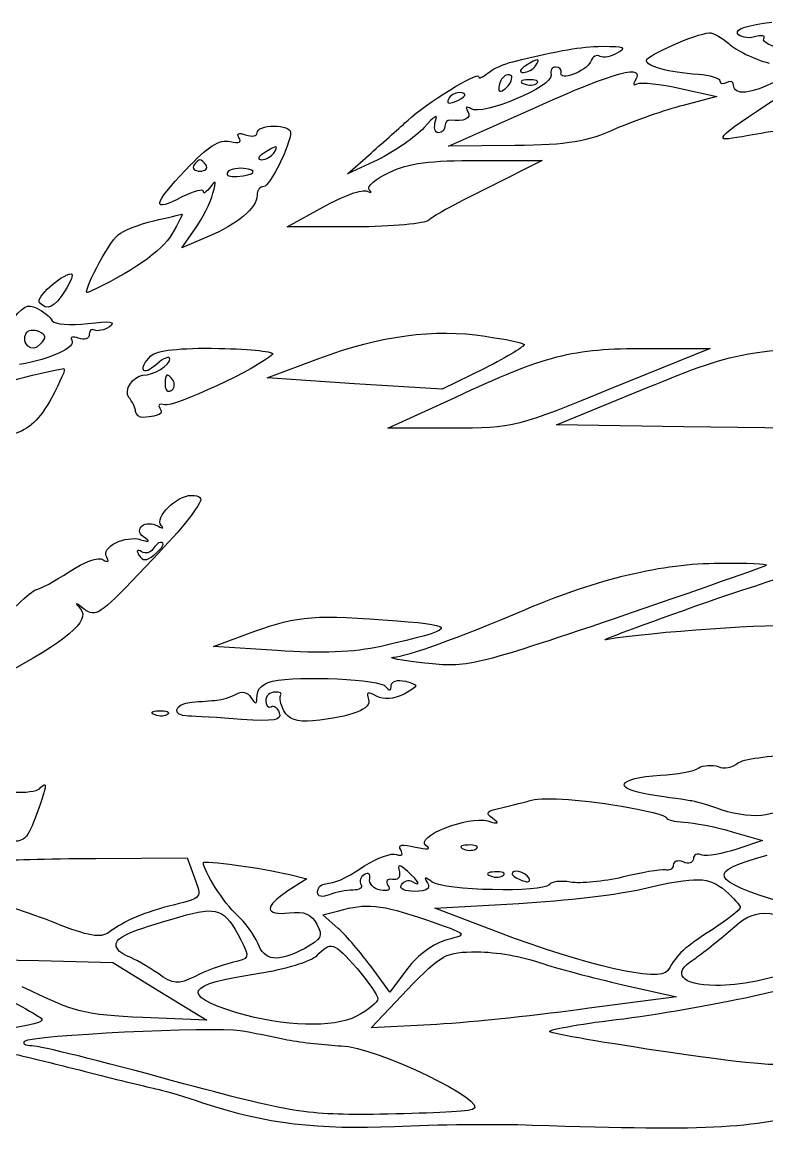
# Model space of a CAD drawing. Header units: millimetres. Extents: x -155 to 147, y 18 to 278.
# Drawn here: x -20.4 to 14.8, y 23.9 to 76.2 of the extents above; entities that cross this region are included whole.
import ezdxf

# ---------------------------------------------------------------- set-up
doc = ezdxf.new("R2010")
doc.units = ezdxf.units.MM
doc.layers.get('0').update_dxf_attribs({"linetype": 'CONTINUOUS'})

msp = doc.modelspace()

# ---------------------------------------------------------------- linework, layer by layer
for p, q in [((10.716, 73.1), (12.431, 72.719)), ((12.431, 72.719), (10.843, 72.306)), ((-0.269, 70.369), (3.858, 72.211)), ((2.874, 70.401), (-0.269, 70.369)), ((-5.032, 69.068), (-3.92, 70.052)), ((-3.603, 69.734), (-5.032, 69.068)), ((1.16, 69.703), (4.176, 69.703)), ((4.176, 69.703), (1.668, 68.433)), ((-7.889, 66.559), (-6.175, 67.512)), ((-12.874, 65.575), (-12.239, 66.464)), ((-4.682, 66.559), (-7.889, 66.559)), ((-11.667, 66.083), (-12.874, 65.575)), ((12.113, 60.813), (7.51, 58.939)), ((9.097, 60.813), (12.113, 60.813)), ((-8.842, 59.416), (-6.397, 60.336)), ((1.445, 59.86), (-0.555, 58.876)), ((-4.714, 59.13), (-8.842, 59.416)), ((-0.555, 58.876), (-4.714, 59.13)), ((4.843, 57.193), (9.097, 58.939)), ((-3.127, 57.034), (0.048, 58.495)), ((-0.11, 57.034), (-3.127, 57.034)), ((10.875, 57.098), (4.843, 57.193)), ((16.939, 57.034), (10.875, 57.098)), ((-11.382, 46.716), (-9.477, 47.414)), ((-8.365, 46.525), (-11.382, 46.716)), ((13.161, 37.953), (14.59, 37.54)), ((14.59, 37.54), (13.383, 37.127)), ((-16.938, 36.683), (-12.62, 36.714)), ((-12.62, 36.714), (-12.271, 35.762)), ((-6.968, 35.73), (-7.857, 35.159)), ((-7.762, 35.921), (-6.968, 35.73)), ((-0.904, 34.333), (3.065, 34.555)), ((-6.206, 34.016), (-5.444, 34.206)), ((-5.476, 33.381), (-6.206, 34.016)), ((2.112, 33.19), (-0.904, 34.333)), ((-23.129, 31.92), (-19.637, 31.857)), ((-19.637, 31.857), (-16.144, 31.761)), ((-16.144, 31.761), (-13.922, 30.396)), ((-3.031, 30.364), (-3.92, 31.571)), ((-2.206, 31.476), (-3.031, 30.364)), ((14.114, 30.174), (17.193, 30.872)), ((-13.922, 30.396), (-11.699, 29.031)), ((-3.92, 28.682), (-2.206, 30.491)), ((7.986, 30.714), (10.526, 30.142)), ((10.526, 30.142), (6.398, 29.602)), ((-11.699, 29.031), (-14.715, 29.158)), ((-0.809, 28.84), (-3.92, 28.682))]:
    msp.add_line(p, q)
for points in [[(13.415, 75.703), (13.288, 75.926), (13.923, 76.116), (15.034, 76.243)], [(9.097, 74.433), (9.097, 74.656), (11.447, 75.703), (12.082, 75.735)], [(12.082, 75.735), (12.24, 75.767), (12.653, 75.513), (13.002, 75.227)], [(14.209, 75.545), (13.891, 75.449), (13.51, 75.545), (13.415, 75.703)], [(14.653, 75.449), (14.749, 75.608), (14.558, 75.64), (14.209, 75.545)], [(15.701, 74.91), (15.034, 75.068), (14.558, 75.322), (14.653, 75.449)], [(2.779, 74.37), (5.16, 74.941), (5.89, 75.068), (7.033, 75.1)], [(7.033, 75.1), (8.049, 75.1), (8.176, 75.037), (7.732, 74.783)], [(13.002, 75.227), (13.32, 74.91), (14.177, 74.497), (14.907, 74.306)], [(1.604, 73.83), (1.858, 74.052), (2.398, 74.275), (2.779, 74.37)], [(3.858, 74.179), (4.112, 74.56), (3.985, 74.56), (3.382, 74.179)], [(6.462, 74.37), (6.271, 73.925), (4.938, 73.417), (5.065, 73.862)], [(6.906, 74.624), (6.748, 74.719), (6.557, 74.624), (6.462, 74.37)], [(7.732, 74.783), (7.446, 74.624), (7.065, 74.529), (6.906, 74.624)], [(11.542, 73.767), (10.113, 73.862), (9.097, 74.148), (9.097, 74.433)], [(1.16, 73.671), (1.16, 73.544), (1.35, 73.64), (1.604, 73.83)], [(2.715, 73.703), (2.62, 73.798), (2.43, 73.767), (2.334, 73.64)], [(3.382, 74.179), (3.096, 73.989), (3.065, 73.862), (3.287, 73.862)], [(3.287, 73.862), (3.477, 73.862), (3.763, 74.021), (3.858, 74.179)], [(3.858, 72.211), (7.668, 73.925), (9.097, 74.306), (8.557, 73.449)], [(4.811, 74.116), (4.652, 74.148), (4.525, 73.957), (4.589, 73.735)], [(5.065, 73.862), (5.097, 73.989), (5.001, 74.116), (4.811, 74.116)], [(12.59, 73.449), (12.59, 73.576), (12.113, 73.735), (11.542, 73.767)], [(-2.174, 71.608), (-1.349, 72.401), (1.16, 73.925), (1.16, 73.671)], [(4.589, 73.735), (4.684, 73.195), (1.35, 71.798), (0.81, 72.147)], [(2.334, 73.64), (2.207, 73.544), (2.112, 73.29), (2.112, 73.1)], [(2.493, 73.163), (2.684, 73.354), (2.779, 73.608), (2.715, 73.703)], [(3.509, 73.513), (3.16, 73.513), (3.065, 73.417), (3.319, 73.322)], [(3.319, 73.322), (3.541, 73.227), (3.827, 73.259), (3.922, 73.354)], [(3.922, 73.354), (4.049, 73.449), (3.858, 73.544), (3.509, 73.513)], [(8.557, 73.449), (8.462, 73.29), (8.494, 73.227), (8.653, 73.322)], [(8.653, 73.322), (8.843, 73.417), (9.764, 73.322), (10.716, 73.1)], [(12.907, 73.386), (12.748, 73.29), (12.59, 73.29), (12.59, 73.449)], [(13.225, 73.259), (13.225, 73.417), (13.098, 73.481), (12.907, 73.386)], [(15.225, 73.449), (14.082, 72.846), (13.225, 72.751), (13.225, 73.259)], [(0.239, 72.909), (0.048, 72.909), (-0.174, 72.782), (-0.269, 72.592)], [(0.017, 72.465), (0.588, 72.687), (0.683, 72.909), (0.239, 72.909)], [(2.112, 73.1), (2.112, 72.909), (2.271, 72.941), (2.493, 73.163)], [(13.383, 70.782), (12.145, 70.56), (12.431, 70.814), (16.05, 73.163)], [(-0.269, 72.592), (-0.364, 72.401), (-0.237, 72.37), (0.017, 72.465)], [(0.81, 72.147), (0.556, 72.274), (0.525, 72.243), (0.652, 72.02)], [(10.843, 72.306), (9.986, 72.084), (8.526, 71.576), (7.637, 71.195)], [(-0.872, 71.576), (-0.745, 71.925), (-0.936, 71.798), (-1.412, 71.258)], [(0.652, 72.02), (0.842, 71.671), (0.461, 71.512), (-0.174, 71.608)], [(-9.318, 71.004), (-9.318, 71.195), (-8.969, 71.322), (-8.524, 71.322)], [(-8.524, 71.322), (-8.08, 71.322), (-7.73, 71.195), (-7.73, 71.036)], [(-3.92, 70.052), (-3.317, 70.592), (-2.523, 71.29), (-2.174, 71.608)], [(-1.412, 71.258), (-1.825, 70.814), (-2.809, 70.115), (-3.603, 69.734)], [(-0.745, 71.004), (-0.904, 71.004), (-0.968, 71.258), (-0.872, 71.576)], [(-0.428, 71.322), (-0.428, 71.163), (-0.555, 71.004), (-0.745, 71.004)], [(-0.174, 71.608), (-0.333, 71.608), (-0.428, 71.512), (-0.428, 71.322)], [(7.637, 71.195), (6.335, 70.592), (5.414, 70.433), (2.874, 70.401)], [(16.654, 71.322), (15.384, 71.131), (13.923, 70.877), (13.383, 70.782)], [(-12.683, 69.258), (-11.636, 70.369), (-11.096, 70.719), (-10.588, 70.592)], [(-10.588, 70.592), (-10.175, 70.496), (-10.016, 70.56), (-10.175, 70.782)], [(-10.175, 70.782), (-10.302, 70.973), (-10.175, 71.036), (-9.858, 70.909)], [(-9.858, 70.909), (-9.54, 70.814), (-9.318, 70.846), (-9.318, 71.004)], [(-7.73, 71.036), (-7.73, 70.433), (-8.715, 68.464), (-9, 68.464)], [(-8.524, 70.052), (-8.27, 70.433), (-8.397, 70.433), (-9, 70.052)], [(-12.017, 69.734), (-12.08, 69.734), (-12.207, 69.607), (-12.302, 69.48)], [(-11.731, 69.48), (-11.826, 69.607), (-11.953, 69.734), (-12.017, 69.734)], [(-9, 70.052), (-9.286, 69.861), (-9.318, 69.734), (-9.096, 69.734)], [(-9.096, 69.734), (-8.905, 69.734), (-8.619, 69.893), (-8.524, 70.052)], [(-3.063, 69.131), (-2.174, 69.576), (-1.095, 69.703), (1.16, 69.703)], [(-12.842, 67.988), (-14.334, 67.194), (-14.271, 67.607), (-12.683, 69.258)], [(-12.302, 69.48), (-12.398, 69.322), (-12.271, 69.195), (-12.017, 69.195)], [(-12.017, 69.195), (-11.763, 69.195), (-11.636, 69.322), (-11.731, 69.48)], [(-10.715, 69.131), (-10.81, 69.004), (-10.588, 68.909), (-10.27, 68.941)], [(-9.953, 69.322), (-10.302, 69.353), (-10.651, 69.258), (-10.715, 69.131)], [(-10.27, 68.941), (-9.413, 69.004), (-9.223, 69.258), (-9.953, 69.322)], [(-4.016, 68.306), (-4.143, 68.464), (-3.698, 68.845), (-3.063, 69.131)], [(-11.413, 68.147), (-11.223, 68.75), (-11.255, 68.814), (-11.509, 68.464)], [(-11.858, 68.242), (-11.858, 68.369), (-12.302, 68.242), (-12.842, 67.988)], [(-12.239, 66.464), (-11.921, 66.94), (-11.509, 67.702), (-11.413, 68.147)], [(-11.509, 68.464), (-11.699, 68.21), (-11.858, 68.083), (-11.858, 68.242)], [(-9.318, 68.052), (-9.318, 67.448), (-10.239, 66.686), (-11.667, 66.083)], [(-9, 68.464), (-9.191, 68.464), (-9.318, 68.274), (-9.318, 68.052)], [(-6.175, 67.512), (-5.254, 68.02), (-4.301, 68.369), (-4.111, 68.242)], [(-4.111, 68.242), (-3.92, 68.147), (-3.857, 68.179), (-4.016, 68.306)], [(1.668, 68.433), (0.271, 67.766), (-0.999, 67.067), (-1.19, 66.877)], [(-14.207, 66.845), (-13.541, 67.004), (-12.937, 67.131), (-12.874, 67.163)], [(-12.874, 67.163), (-12.81, 67.194), (-13.033, 66.75), (-13.35, 66.21)], [(-15.89, 66.178), (-15.668, 66.369), (-14.906, 66.686), (-14.207, 66.845)], [(-1.19, 66.877), (-1.349, 66.718), (-2.936, 66.559), (-4.682, 66.559)], [(-17.319, 63.448), (-17.668, 63.289), (-16.366, 65.797), (-15.89, 66.178)], [(-13.35, 66.21), (-13.795, 65.416), (-15.319, 64.369), (-17.319, 63.448)], [(-19.605, 62.972), (-19.827, 63.194), (-18.589, 64.305), (-18.113, 64.337)], [(-18.113, 64.337), (-17.986, 64.337), (-18.113, 63.988), (-18.398, 63.543)], [(-18.398, 63.543), (-18.938, 62.718), (-19.224, 62.591), (-19.605, 62.972)], [(-21.002, 61.987), (-20.43, 62.813), (-20.176, 62.94), (-19.732, 62.718)], [(-19.732, 62.718), (-19.446, 62.559), (-19.097, 62.305), (-19.002, 62.114)], [(-19.002, 62.114), (-18.906, 61.956), (-18.144, 61.892), (-17.319, 61.987)], [(-17.319, 61.987), (-16.271, 62.114), (-15.954, 62.083), (-16.303, 61.829)], [(-16.303, 61.829), (-16.557, 61.67), (-16.874, 61.606), (-17.001, 61.67)], [(-18.081, 61.194), (-17.859, 60.876), (-19.033, 60.305), (-20.557, 60.051)], [(-20.24, 61.543), (-20.557, 61.035), (-19.954, 60.59), (-19.573, 61.003)], [(-19.637, 61.606), (-19.891, 61.702), (-20.145, 61.67), (-20.24, 61.543)], [(-19.573, 61.003), (-19.256, 61.321), (-19.287, 61.448), (-19.637, 61.606)], [(-17.763, 61.289), (-18.017, 61.384), (-18.176, 61.352), (-18.081, 61.194)], [(-17.255, 61.479), (-17.255, 61.257), (-17.478, 61.194), (-17.763, 61.289)], [(-17.001, 61.67), (-17.128, 61.765), (-17.255, 61.67), (-17.255, 61.479)], [(-6.397, 60.336), (-3.476, 61.416), (-0.936, 61.765), (1.477, 61.384)], [(1.477, 61.384), (2.43, 61.257), (3.255, 61.067), (3.319, 61.003)], [(-14.334, 60.463), (-14.08, 60.717), (-12.969, 60.844), (-11.128, 60.813)], [(-11.128, 60.813), (-9.572, 60.781), (-8.429, 60.654), (-8.588, 60.527)], [(0.048, 58.495), (4.335, 60.495), (5.573, 60.813), (9.097, 60.813)], [(3.319, 61.003), (3.382, 60.94), (2.557, 60.432), (1.445, 59.86)], [(9.097, 58.939), (13.701, 60.813), (13.574, 60.781), (23.067, 61.098)], [(-14.715, 59.543), (-14.207, 59.543), (-13.445, 60.019), (-13.445, 60.305)], [(-14.08, 60.051), (-14.747, 59.447), (-14.969, 59.828), (-14.334, 60.463)], [(-13.445, 60.305), (-13.445, 60.463), (-13.731, 60.368), (-14.08, 60.051)], [(-8.588, 60.527), (-9.223, 59.892), (-13.287, 57.987), (-13.699, 58.146)], [(-22.272, 57.606), (-21.573, 59.225), (-21.637, 59.193), (-18.462, 59.86)], [(-18.462, 59.86), (-18.335, 59.86), (-18.621, 59.257), (-19.033, 58.463)], [(-15.382, 58.495), (-15.636, 58.812), (-15.192, 59.511), (-14.715, 59.543)], [(-13.287, 59.289), (-13.572, 59.701), (-13.668, 59.638), (-13.668, 59.098)], [(-13.382, 58.812), (-13.223, 58.908), (-13.191, 59.13), (-13.287, 59.289)], [(-13.668, 59.098), (-13.668, 58.844), (-13.541, 58.717), (-13.382, 58.812)], [(7.51, 58.939), (3.001, 57.098), (2.842, 57.034), (-0.11, 57.034)], [(-19.033, 58.463), (-19.605, 57.447), (-20.113, 56.971), (-20.843, 56.749)], [(-15.065, 57.828), (-15.065, 58.019), (-15.223, 58.304), (-15.382, 58.495)], [(-13.699, 58.146), (-13.922, 58.209), (-14.017, 58.146), (-13.922, 57.987)], [(-14.715, 57.542), (-14.874, 57.511), (-15.033, 57.669), (-15.065, 57.828)], [(-13.922, 57.987), (-13.731, 57.701), (-13.858, 57.638), (-14.715, 57.542)], [(-12.048, 53.478), (-12.525, 52.716), (-12.969, 52.177), (-14.938, 50.113)], [(-13.858, 52.431), (-14.176, 52.812), (-13.128, 53.859), (-12.429, 53.859)], [(-12.429, 53.859), (-12.017, 53.859), (-11.89, 53.732), (-12.048, 53.478)], [(-14.684, 51.891), (-15.192, 52.272), (-14.588, 52.748), (-13.985, 52.399)], [(-13.985, 52.399), (-13.795, 52.272), (-13.699, 52.304), (-13.858, 52.431)], [(-16.43, 50.938), (-16.716, 51.415), (-15.541, 51.986), (-14.811, 51.764)], [(-14.811, 51.764), (-14.398, 51.637), (-14.334, 51.669), (-14.684, 51.891)], [(-14.779, 51.192), (-15.001, 51.319), (-15.033, 51.256), (-14.906, 51.034)], [(-14.239, 51.319), (-14.366, 51.129), (-14.588, 51.097), (-14.779, 51.192)], [(-13.89, 51.637), (-13.985, 51.637), (-14.144, 51.478), (-14.239, 51.319)], [(-14.207, 51.034), (-13.763, 51.383), (-13.636, 51.637), (-13.89, 51.637)], [(-18.208, 50.24), (-17.509, 50.716), (-16.811, 50.97), (-16.589, 50.811)], [(-16.589, 50.811), (-16.366, 50.684), (-16.303, 50.716), (-16.43, 50.938)], [(-14.906, 51.034), (-14.715, 50.748), (-14.557, 50.748), (-14.207, 51.034)], [(11.955, 48.811), (15.003, 49.859), (18.146, 50.843), (18.94, 50.97)], [(-19.732, 49.414), (-19.573, 49.414), (-18.906, 49.795), (-18.208, 50.24)], [(3.382, 48.462), (6.811, 49.922), (9.859, 50.653), (12.558, 50.653)], [(14.78, 50.557), (14.717, 50.494), (11.51, 49.383), (7.668, 48.049)], [(12.558, 50.653), (13.86, 50.684), (14.844, 50.621), (14.78, 50.557)], [(-14.938, 50.113), (-16.716, 48.24), (-16.97, 48.081), (-17.478, 48.462)], [(-21.827, 47.509), (-20.843, 48.557), (-19.891, 49.414), (-19.732, 49.414)], [(-17.478, 48.462), (-17.922, 48.811), (-17.954, 48.811), (-17.668, 48.494)], [(7.192, 47.033), (6.748, 46.938), (8.907, 47.732), (11.955, 48.811)], [(-17.668, 48.494), (-17.192, 47.922), (-18.303, 46.97), (-21.478, 45.287)], [(-2.873, 46.208), (-2.206, 46.239), (0.144, 47.097), (3.382, 48.462)], [(-9.477, 47.414), (-7.349, 48.176), (-6.556, 48.24), (-2.682, 47.922)], [(-2.682, 47.922), (0.271, 47.7), (0.144, 47.541), (-3.444, 46.716)], [(7.668, 48.049), (0.874, 45.763), (0.62, 45.7), (-1.38, 45.922)], [(16.177, 47.636), (15.352, 47.827), (9.256, 47.382), (7.192, 47.033)], [(-3.444, 46.716), (-4.746, 46.43), (-6.302, 46.366), (-8.365, 46.525)], [(-1.38, 45.922), (-2.523, 46.049), (-3.19, 46.176), (-2.873, 46.208)], [(-9.318, 44.398), (-9.318, 44.684), (-9, 45.001), (-8.588, 45.065)], [(-8.588, 45.065), (-7.318, 45.35), (-3.444, 45.16), (-3.222, 44.811)], [(-2.968, 44.874), (-2.968, 45.065), (-2.682, 45.16), (-2.301, 45.065)], [(-2.301, 45.065), (-1.634, 44.874), (-1.634, 44.874), (-2.365, 44.461)], [(-11.223, 44.176), (-10.969, 44.176), (-10.556, 44.334), (-10.302, 44.461)], [(-10.302, 44.461), (-10.048, 44.62), (-9.762, 44.557), (-9.604, 44.303)], [(-8.461, 44.557), (-8.715, 44.557), (-8.905, 44.366), (-8.905, 44.144)], [(-8.207, 44.398), (-8.111, 44.493), (-8.238, 44.557), (-8.461, 44.557)], [(-3.666, 44.366), (-4.079, 44.588), (-4.174, 44.557), (-4.047, 44.207)], [(-2.365, 44.461), (-2.873, 44.207), (-3.317, 44.176), (-3.666, 44.366)], [(-3.222, 44.811), (-3.063, 44.588), (-2.968, 44.62), (-2.968, 44.874)], [(-12.556, 43.414), (-13.382, 43.414), (-13.255, 44.017), (-12.398, 44.08)], [(-12.398, 44.08), (-12.017, 44.112), (-11.477, 44.144), (-11.223, 44.176)], [(-9.604, 44.303), (-9.381, 43.953), (-9.318, 43.953), (-9.318, 44.398)], [(-8.905, 44.144), (-8.905, 43.922), (-8.778, 43.795), (-8.651, 43.858)], [(-8.048, 43.668), (-8.207, 43.985), (-8.27, 44.303), (-8.207, 44.398)], [(-4.047, 44.207), (-3.857, 43.763), (-4.841, 43.382), (-6.683, 43.191)], [(-14.144, 43.477), (-14.398, 43.572), (-14.303, 43.668), (-13.953, 43.668)], [(-13.541, 43.509), (-13.636, 43.414), (-13.922, 43.382), (-14.144, 43.477)], [(-13.953, 43.668), (-13.604, 43.699), (-13.414, 43.604), (-13.541, 43.509)], [(-10.048, 43.255), (-11.128, 43.35), (-12.271, 43.414), (-12.556, 43.414)], [(-8.27, 43.572), (-8.143, 43.223), (-8.492, 43.16), (-10.048, 43.255)], [(-8.651, 43.858), (-8.524, 43.953), (-8.365, 43.826), (-8.27, 43.572)], [(-6.683, 43.191), (-7.445, 43.128), (-7.826, 43.255), (-8.048, 43.668)], [(13.415, 41.191), (13.637, 41.382), (14.907, 41.572), (16.241, 41.572)], [(9.764, 40.62), (10.526, 40.651), (11.351, 40.81), (11.574, 40.969)], [(11.574, 40.969), (11.796, 41.096), (12.209, 41.128), (12.494, 41.032)], [(12.494, 41.032), (12.748, 40.905), (13.193, 41.001), (13.415, 41.191)], [(9.288, 39.699), (7.446, 39.985), (7.7, 40.493), (9.764, 40.62)], [(-20.843, 39.826), (-20.272, 39.794), (-19.732, 39.858), (-19.605, 39.985)], [(-19.605, 39.985), (-19.224, 40.366), (-19.224, 40.239), (-19.732, 38.81)], [(2.303, 39.096), (2.811, 39.223), (3.382, 39.35), (3.541, 39.413)], [(3.541, 39.413), (4.112, 39.604), (5.732, 39.508), (7.922, 39.159)], [(11.161, 39.413), (11.002, 39.445), (10.145, 39.572), (9.288, 39.699)], [(12.685, 38.969), (12.018, 39.223), (11.351, 39.413), (11.161, 39.413)], [(-19.732, 38.81), (-20.176, 37.572), (-20.335, 37.413), (-21.129, 37.54)], [(1.826, 38.588), (1.445, 38.842), (1.541, 38.937), (2.303, 39.096)], [(7.922, 39.159), (9.097, 38.969), (10.05, 38.715), (10.05, 38.619)], [(14.749, 38.746), (14.272, 38.651), (13.352, 38.746), (12.685, 38.969)], [(15.161, 38.651), (15.479, 38.873), (15.352, 38.905), (14.749, 38.746)], [(-1.317, 37.286), (-1.92, 37.699), (0.683, 38.715), (1.604, 38.461)], [(1.604, 38.461), (2.112, 38.302), (2.176, 38.334), (1.826, 38.588)], [(10.05, 38.619), (10.05, 38.524), (10.431, 38.429), (10.875, 38.397)], [(10.875, 38.397), (11.32, 38.397), (12.367, 38.175), (13.161, 37.953)], [(-2.523, 37.095), (-2.682, 37.349), (-2.46, 37.381), (-1.825, 37.222)], [(-1.825, 37.222), (-1.253, 37.095), (-1.063, 37.127), (-1.317, 37.286)], [(0.652, 37.318), (0.302, 37.318), (0.207, 37.222), (0.461, 37.127)], [(0.461, 37.127), (0.683, 37.032), (0.969, 37.064), (1.064, 37.159)], [(1.064, 37.159), (1.191, 37.254), (1.001, 37.349), (0.652, 37.318)], [(-21.542, 36.556), (-21.351, 36.619), (-19.287, 36.683), (-16.938, 36.683)], [(-4.238, 36.333), (-3.635, 36.714), (-2.936, 36.968), (-2.714, 36.873)], [(-2.714, 36.873), (-2.46, 36.778), (-2.396, 36.873), (-2.523, 37.095)], [(11.32, 36.683), (11.32, 36.492), (11.097, 36.397), (10.843, 36.524)], [(11.732, 36.841), (11.51, 36.937), (11.32, 36.873), (11.32, 36.683)], [(13.383, 37.127), (12.685, 36.905), (11.955, 36.778), (11.732, 36.841)], [(15.669, 34.555), (12.05, 35.667), (11.891, 36.048), (14.812, 36.841)], [(-11.858, 36.492), (-11.858, 36.619), (-9.064, 36.238), (-7.762, 35.921)], [(-10.27, 34.016), (-10.874, 34.555), (-11.858, 36.111), (-11.858, 36.492)], [(-6.143, 35.476), (-5.508, 35.571), (-5.317, 35.635), (-4.238, 36.333)], [(-2.206, 36.079), (-2.587, 36.429), (-2.682, 36.429), (-2.587, 36.048)], [(3.541, 35.762), (3.35, 36.079), (2.747, 36.206), (2.747, 35.952)], [(9.986, 36.143), (9.764, 36.175), (8.843, 36.016), (7.954, 35.794)], [(10.367, 36.365), (10.367, 36.206), (10.177, 36.079), (9.986, 36.143)], [(10.843, 36.524), (10.589, 36.619), (10.367, 36.556), (10.367, 36.365)], [(-12.271, 35.762), (-11.921, 34.841), (-11.921, 34.809), (-13.223, 34.492)], [(-4.238, 35.921), (-4.428, 35.825), (-4.492, 35.603), (-4.397, 35.444)], [(-3.984, 35.73), (-3.952, 35.952), (-4.047, 36.048), (-4.238, 35.921)], [(-3.476, 35.19), (-3.825, 35.254), (-4.047, 35.508), (-3.984, 35.73)], [(-2.904, 35.698), (-3.158, 35.73), (-3.254, 35.635), (-3.127, 35.413)], [(-2.587, 36.048), (-2.523, 35.794), (-2.682, 35.635), (-2.904, 35.698)], [(-2.492, 35.444), (-2.365, 35.635), (-2.142, 35.698), (-1.984, 35.603)], [(-1.984, 35.603), (-1.507, 35.286), (-1.666, 35.635), (-2.206, 36.079)], [(-1.031, 35.571), (-1.38, 35.825), (-1.444, 35.825), (-1.253, 35.54)], [(4.493, 35.444), (4.239, 35.063), (-0.523, 35.159), (-1.031, 35.571)], [(1.922, 36.048), (1.572, 36.048), (1.477, 35.952), (1.731, 35.857)], [(1.731, 35.857), (1.953, 35.762), (2.239, 35.794), (2.334, 35.889)], [(2.334, 35.889), (2.461, 35.984), (2.271, 36.079), (1.922, 36.048)], [(2.747, 35.952), (2.747, 35.889), (2.969, 35.73), (3.255, 35.635)], [(3.255, 35.635), (3.509, 35.54), (3.636, 35.571), (3.541, 35.762)], [(5.509, 35.571), (5.033, 35.635), (4.589, 35.603), (4.493, 35.444)], [(7.954, 35.794), (7.097, 35.603), (5.986, 35.476), (5.509, 35.571)], [(8.938, 35.254), (11.542, 35.857), (12.018, 35.825), (12.844, 35.159)], [(-7.857, 35.159), (-9, 34.397), (-8.969, 33.984), (-7.794, 34.111)], [(-6.46, 35.095), (-6.46, 35.286), (-6.302, 35.476), (-6.143, 35.476)], [(-5.889, 34.968), (-6.238, 34.841), (-6.46, 34.873), (-6.46, 35.095)], [(-4.778, 35.19), (-5.095, 35.19), (-5.603, 35.095), (-5.889, 34.968)], [(-4.397, 35.444), (-4.301, 35.286), (-4.492, 35.19), (-4.778, 35.19)], [(-3.127, 35.413), (-2.968, 35.19), (-3.095, 35.127), (-3.476, 35.19)], [(-1.857, 35.127), (-2.333, 35.127), (-2.619, 35.254), (-2.492, 35.444)], [(-1.253, 35.54), (-1.095, 35.254), (-1.285, 35.127), (-1.857, 35.127)], [(3.065, 34.555), (5.255, 34.682), (7.891, 35), (8.938, 35.254)], [(12.844, 35.159), (13.225, 34.809), (13.542, 34.46), (13.542, 34.365)], [(-18.875, 33.635), (-19.986, 34.079), (-21.827, 34.682), (-22.97, 35)], [(-13.223, 34.492), (-14.652, 34.143), (-15.541, 33.762), (-16.335, 33.19)], [(-12.969, 33.92), (-11.191, 34.46), (-10.842, 34.301), (-10.08, 32.841)], [(-9.286, 32.682), (-9.445, 33.063), (-9.889, 33.666), (-10.27, 34.016)], [(-7.794, 34.111), (-7.064, 34.206), (-6.746, 34.047), (-6.492, 33.571)], [(-5.444, 34.206), (-4.174, 34.587), (-3.476, 34.524), (-1.349, 33.793)], [(13.542, 34.365), (13.542, 34.27), (12.939, 33.793), (12.209, 33.317)], [(13.066, 33.285), (14.241, 34.365), (14.749, 34.365), (17.511, 33.254)], [(-16.335, 33.19), (-16.716, 32.904), (-17.287, 33), (-18.875, 33.635)], [(-15.985, 32.587), (-15.985, 32.968), (-15.35, 33.254), (-12.969, 33.92)], [(-6.492, 33.571), (-6.175, 33), (-6.27, 32.873), (-7.064, 32.428)], [(-1.349, 33.793), (0.683, 33.095), (0.683, 33.095), (-0.333, 32.841)], [(-3.92, 31.571), (-4.397, 32.206), (-5.095, 33.031), (-5.476, 33.381)], [(10.113, 31.38), (9.764, 30.809), (6.176, 31.634), (2.112, 33.19)], [(12.209, 33.317), (10.875, 32.46), (10.589, 32.206), (10.113, 31.38)], [(11.351, 31.92), (11.764, 32.206), (12.526, 32.809), (13.066, 33.285)], [(-15.414, 32.047), (-15.731, 32.174), (-15.985, 32.396), (-15.985, 32.587)], [(-10.08, 32.841), (-9.635, 31.984), (-9.667, 31.952), (-10.493, 31.761)], [(-7.064, 32.428), (-8.365, 31.761), (-8.969, 31.825), (-9.286, 32.682)], [(-6.492, 32.079), (-5.825, 32.777), (-5.698, 32.746), (-4.587, 31.476)], [(-0.333, 32.841), (-0.936, 32.682), (-1.73, 32.111), (-2.206, 31.476)], [(-14.017, 31.253), (-14.493, 31.571), (-15.128, 31.952), (-15.414, 32.047)], [(-9.223, 31.253), (-7.984, 31.444), (-6.778, 31.825), (-6.492, 32.079)], [(-2.206, 30.491), (-0.555, 32.174), (-0.396, 32.269), (1.096, 32.269)], [(1.096, 32.269), (1.953, 32.269), (3.287, 32.047), (4.049, 31.761)], [(12.367, 30.682), (10.748, 30.682), (10.272, 31.253), (11.351, 31.92)], [(-10.493, 31.761), (-11.001, 31.634), (-11.794, 31.349), (-12.271, 31.095)], [(-4.587, 31.476), (-4.047, 30.841), (-3.603, 30.206), (-3.603, 30.047)], [(4.049, 31.761), (4.811, 31.507), (6.589, 31.031), (7.986, 30.714)], [(17.987, 31.857), (14.399, 30.841), (13.669, 30.682), (12.367, 30.682)], [(-12.271, 31.095), (-13.064, 30.714), (-13.255, 30.714), (-14.017, 31.253)], [(-10.27, 29.38), (-13.001, 30.237), (-12.715, 30.745), (-9.223, 31.253)], [(-22.113, 30.523), (-20.653, 29.825), (-19.478, 29.158), (-19.478, 29.063)], [(-14.715, 29.158), (-17.478, 29.285), (-17.954, 29.412), (-20.43, 30.618)], [(-3.603, 30.047), (-3.603, 29.888), (-4.047, 29.507), (-4.619, 29.221)], [(7.668, 29.063), (9.51, 29.285), (12.399, 29.793), (14.114, 30.174)], [(-4.619, 29.221), (-5.698, 28.65), (-8.08, 28.745), (-10.27, 29.38)], [(6.398, 29.602), (4.144, 29.285), (0.874, 28.936), (-0.809, 28.84)], [(-19.478, 29.063), (-19.478, 28.936), (-20.081, 28.777), (-20.811, 28.682)], [(4.525, 28.491), (4.43, 28.586), (5.859, 28.84), (7.668, 29.063)], [(-20.303, 28.047), (-20.018, 28.332), (-11.413, 28.745), (-10.112, 28.555)], [(-10.112, 28.555), (-9.572, 28.459), (-8.588, 28.269), (-7.889, 28.11)], [(10.24, 27.507), (7.192, 27.951), (4.62, 28.396), (4.525, 28.491)], [(-19.954, 27.824), (-20.272, 27.824), (-20.43, 27.92), (-20.303, 28.047)], [(-13.318, 26.173), (-16.652, 27.094), (-19.637, 27.824), (-19.954, 27.824)], [(-7.889, 28.11), (-7.191, 27.983), (-6.048, 27.856), (-5.349, 27.824)], [(-5.349, 27.824), (-3.698, 27.793), (1.826, 25.126), (0.874, 24.808)], [(-21.002, 27.475), (-20.081, 27.285), (-18.24, 26.808), (-16.938, 26.491)], [(15.765, 27.094), (15.765, 26.808), (14.368, 26.904), (10.24, 27.507)], [(-16.938, 26.491), (-15.636, 26.142), (-14.271, 25.824), (-13.953, 25.761)], [(-3.508, 24.586), (-7.064, 24.554), (-7.54, 24.618), (-13.318, 26.173)], [(-13.953, 25.761), (-13.604, 25.665), (-12.683, 25.411), (-11.89, 25.126)], [(-11.89, 25.126), (-8.905, 24.141), (-6.365, 23.856), (-2.809, 24.014)], [(0.874, 24.808), (0.525, 24.713), (-1.444, 24.618), (-3.508, 24.586)], [(3.7, 24.078), (12.399, 23.792), (14.241, 23.919), (17.67, 24.872)], [(-2.809, 24.014), (-0.872, 24.11), (2.049, 24.141), (3.7, 24.078)]]:
    msp.add_open_spline(points, degree=3)

doc.saveas('drawing.dxf')
